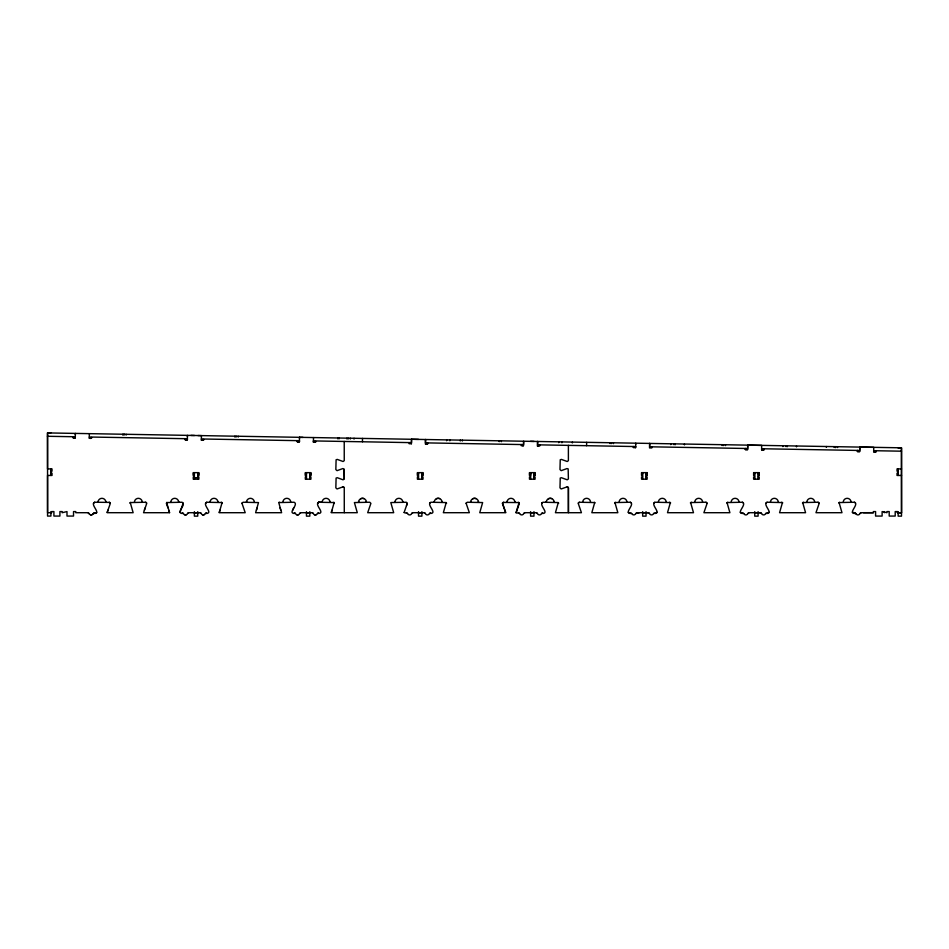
<?xml version="1.0" encoding="UTF-8"?>
<svg xmlns="http://www.w3.org/2000/svg" width="949" height="949" viewBox="0 0 949 949"><rect width="100%" height="100%" fill="white"/><g stroke="black" fill="none" stroke-linecap="round" stroke-linejoin="round"><path stroke-width="1.42" d="M344.226 441.463L344.25 460.656L343.099 461.511L337.275 459.411L336.1 459.767L335.839 469.553L337.025 470.668L342.838 468.569L344.024 468.913L344.25 478.96L343.099 479.814L337.275 477.715L336.1 478.071L335.839 487.857L337.025 488.972L343.099 486.825L344.25 487.691L344.285 512.697M344.285 478.699L344.285 469.636M530.598 475.449L530.598 472.839M568.427 487.952L568.427 512.709L568.392 487.691L567.241 486.825L561.167 488.972L559.981 487.857L560.242 478.071L561.417 477.715L567.241 479.814L568.392 478.96L568.166 468.913L566.98 468.569L561.167 470.668L559.981 469.553L560.242 459.767L561.428 459.411L567.241 461.511L568.392 460.656L568.38 445.378M873.804 450.704L901.491 451.19L901.55 512.709L897.446 512.709L897.446 511.582L895.204 511.582L895.204 516.066L889.201 516.066L889.201 511.582L886.959 511.582L886.959 512.697L882.119 511.582L882.119 516.066L875.583 516.066L875.583 511.582L873.341 511.582L873.341 512.697L861.087 512.709L860.031 513.445A2.242 2.242 0 0 1 855.808 513.445C846.496 514.097 859.699 504.488 854.456 502.246L839.094 502.567L841.977 512.709L815.974 512.709L819.177 503.361L818.062 502.246L802.7 502.567L805.571 512.709L779.568 512.709L782.451 502.567L767.089 502.246C761.845 504.488 775.048 514.109 765.748 513.445A2.242 2.242 0 0 1 761.525 513.445L760.457 512.697L749.01 512.709L747.954 513.445A2.242 2.242 0 0 1 743.731 513.445C734.419 514.097 747.622 504.488 742.391 502.246L727.029 502.567L729.9 512.709L703.897 512.709L707.112 503.361L705.985 502.246L690.623 502.567L693.494 512.709L667.503 512.709L670.374 502.567L655.012 502.246C649.78 504.488 662.971 514.109 653.671 513.445A2.242 2.242 0 0 1 649.448 513.445L648.392 512.697L636.933 512.709L635.877 513.445A2.242 2.242 0 0 1 631.666 513.445C622.354 514.097 635.557 504.488 630.314 502.246L614.952 502.567L617.835 512.709L591.832 512.709L594.703 502.567L579.341 502.246L578.226 503.361L581.429 512.709L555.426 512.709L558.297 502.567L542.935 502.246C537.703 504.488 550.906 514.097 541.606 513.445A2.242 2.242 0 0 1 537.383 513.445L536.315 512.697L524.868 512.697L523.812 513.445A2.242 2.242 0 0 1 519.589 513.445L516.007 512.709L519.032 502.756M897.446 512.697L897.446 511.582M50.902 471.155L52.029 471.155L52.017 468.913L47.533 468.913L47.509 432.922L901.514 447.821L901.455 451.19M89.289 438.13L91.531 438.165C91.994 436.006 91.27 439.482 89.289 438.13L89.372 433.646M122.765 435.069L122.777 434.227M126.122 435.128L126.134 434.286M201.354 440.087L203.596 440.122C204.118 438.094 203.252 441.19 201.366 440.087L201.437 435.603L197.938 435.544M234.83 437.026L234.854 436.184M236.111 437.05L236.171 436.208M238.199 437.086L238.211 436.243M302.992 437.382L299.504 437.323L299.421 441.795L297.191 441.76C296.954 439.28 297.144 443.503 299.421 441.795L299.445 440.68L201.378 438.972M313.502 437.56L313.431 442.044L315.673 442.08C316.147 440.028 315.234 443.147 313.372 442.044L313.395 440.917L411.522 442.637L411.569 439.268M337.785 438.829L337.797 437.987M339.066 438.853L339.078 438.011M346.907 438.984L346.919 438.141M348.188 439.007L348.247 438.165M350.264 439.043L350.276 438.201M354.048 439.114L354.06 438.272M362.447 441.783L362.506 438.414M409.161 442.59L409.138 443.717L411.439 443.752M411.38 443.752L411.522 439.268L418.462 439.387M425.472 439.517L425.389 444.002L427.631 444.037L427.655 442.922M425.579 439.517L425.52 442.875L523.587 444.595L523.646 441.226L523.457 445.71L522.33 445.686M446.647 440.727L446.659 439.885M449.85 440.787L449.862 439.945M460.253 440.965L460.312 440.122M462.341 441L462.353 440.158M501.357 441.676L501.369 440.846M521.226 444.547L521.215 445.674L523.457 445.71M539.72 444.867L539.696 445.994L537.454 445.959L537.537 441.475M537.656 441.475L537.597 444.832L635.652 446.552M558.724 442.685L558.736 441.843M561.927 442.744L561.938 441.902M572.33 442.922L572.389 442.08M586.589 445.686L586.648 442.329M610.065 443.574L610.077 442.744M613.422 443.634L613.434 442.792M633.291 447.347L633.303 446.505M635.545 446.54L635.522 447.667L633.398 447.631M635.64 447.667L635.711 443.183L635.7 444.31M651.797 446.825L651.773 447.952L649.531 447.916L649.614 443.432M649.721 443.432L649.662 446.789L747.729 448.509L747.788 445.14M670.789 444.642L670.801 443.8M673.992 444.69L674.004 443.859M675.273 444.713L675.285 443.883M684.443 444.879L684.407 444.037M722.13 445.532L722.142 444.69M725.487 445.591L725.511 444.749M745.356 449.304L745.38 448.462M747.598 449.624L745.356 449.589L747.598 449.624L747.67 445.14L761.679 445.389L761.608 449.862L763.838 449.909L763.862 448.782M782.866 446.599L782.878 445.757M786.069 446.647L786.08 445.816M787.338 446.671L787.362 445.828M796.508 446.837L796.484 445.994M826.354 447.359L826.377 446.516M834.207 447.489L834.218 446.647M835.476 447.513L835.5 446.671L835.523 447.513M837.564 447.548L837.576 446.706M857.433 451.261L857.445 450.419M859.664 451.582L857.421 451.546L859.664 451.582L859.747 447.098L873.756 447.347L873.673 451.819L875.915 451.866L875.939 450.739M859.853 447.098L859.794 450.467L761.739 448.747M75.339 434.523L75.362 433.408L75.279 437.88L73.037 437.845C72.658 435.638 73.263 439.162 75.279 437.88L75.303 436.765L47.45 436.279M187.416 436.481L187.439 435.366L187.356 439.838L185.114 439.802C184.735 437.596 185.304 441.155 187.356 439.838L187.38 438.723L89.313 437.014M299.481 438.438L299.504 437.323M404.144 512.389L407.299 503.361L406.374 502.258L390.81 502.567L393.693 512.697L367.69 512.709L370.893 503.361L369.766 502.246L354.404 502.567L357.287 512.697L331.284 512.709L334.155 502.567L318.793 502.246C313.561 504.512 326.717 513.907 317.464 513.456A2.242 2.242 0 0 1 313.241 513.456L312.174 512.709L300.726 512.709L299.67 513.456A2.242 2.242 0 0 1 295.447 513.456C286.159 513.931 299.338 504.5 294.107 502.246L278.745 502.579L281.616 512.709L255.613 512.709L258.496 502.579L243.134 502.246L242.007 503.361L245.21 512.709L219.207 512.709L222.09 502.567L206.728 502.246C201.496 504.512 214.652 513.919 205.387 513.456A2.242 2.242 0 0 1 201.164 513.456L200.109 512.709L188.649 512.709L187.594 513.456A2.242 2.242 0 0 1 183.371 513.456C174.094 513.931 187.273 504.5 182.03 502.246L166.668 502.567L169.551 512.709L143.548 512.709L146.751 503.361L145.624 502.246L130.262 502.567L133.145 512.709L107.142 512.697L107.972 510.123M404.096 512.626L407.512 513.445A2.242 2.242 0 0 0 411.736 513.445L412.791 512.697L424.25 512.697L425.306 513.445A2.242 2.242 0 0 0 429.529 513.445C438.806 513.931 425.638 504.5 430.87 502.246L446.232 502.567L443.349 512.709L469.352 512.697L466.149 503.361L467.276 502.246L482.638 502.567L479.755 512.709L505.758 512.697L502.555 503.361L503.065 502.424L519.044 502.567M516.161 512.697L519.364 503.361L518.498 502.329M98.02 502.235L98.079 501.523L98.02 502.235A3.926 3.926 0 0 1 101.934 498.32A3.926 3.926 0 0 1 105.861 502.235L105.79 501.523L105.861 502.235M210.085 502.246L210.156 501.535L210.085 502.246A3.926 3.926 0 0 1 214.011 498.32A3.926 3.926 0 0 1 217.938 502.246L217.867 501.535A3.915 3.915 0 0 1 217.938 502.246M50.902 473.207L52.029 473.207L52.029 475.449L47.545 475.449L47.569 512.709L51.673 512.697L51.673 511.582L53.915 511.582L53.915 516.066L59.906 516.066L59.906 511.582L62.148 511.582L62.148 512.709L66.988 511.582L66.988 516.066L73.524 516.066L73.524 511.582L75.766 511.582L75.766 512.709L88.032 512.709L89.087 513.445A2.242 2.242 0 0 0 93.31 513.445C102.622 514.085 89.42 504.477 94.651 502.235L109.835 502.412L110.345 503.361L107.19 512.377M93.536 503.361L94.651 502.235M205.601 503.361L206.728 502.246M242.007 503.361L242.339 502.579M317.678 503.361L318.793 502.246M429.743 503.361L429.933 502.756M434.298 501.535L434.227 502.246A3.926 3.926 0 0 1 438.153 498.32A3.926 3.926 0 0 1 442.068 502.246A3.915 3.915 0 0 0 441.997 501.523M466.149 503.361L466.339 502.756M541.82 503.361L541.998 502.756M546.363 501.535L546.304 502.246A3.926 3.926 0 0 1 550.218 498.32A3.926 3.926 0 0 1 554.145 502.246A3.915 3.915 0 0 0 554.074 501.523M628.285 512.389L631.654 513.445M740.35 512.389L743.731 513.445M852.427 512.389L855.073 512.757L856.117 514.038M129.954 503.16L130.44 502.424M653.908 503.16L654.596 502.318M144.378 510.123L145.173 507.869M219.255 512.389L220.049 510.123M256.455 510.123L257.238 507.869M292.861 510.123L293.644 507.869M331.331 512.389L332.114 510.123M180.002 512.389L183.133 503.16M406.504 505.615L407.299 503.361M578.297 502.946L579.341 502.246M614.703 502.946L615.332 502.318M690.374 502.946L691.418 502.246M726.78 502.946L727.824 502.246M766.045 502.946L767.089 502.246M802.451 502.946L803.483 502.246M838.845 502.946L839.485 502.318M502.484 502.958L503.682 502.246M187.594 513.456L188.649 512.709M205.387 513.456L206.443 512.709M317.464 513.456L318.52 512.709M523.812 513.456L524.868 512.709M541.606 513.456L542.662 512.709M93.002 514.038L94.046 512.757L96.739 512.697M299.67 513.456L300.726 512.709M635.877 513.456L639.306 512.709M653.671 513.456L657.052 512.389M747.954 513.456L749.01 512.709M765.748 513.456L769.117 512.389M860.031 513.456L861.087 512.709M411.736 513.445L412.791 512.709M429.529 513.445L430.585 512.709M166.846 502.424L166.348 503.361L167.926 507.869M278.923 502.424L279.54 502.246M342.838 486.873L343.835 487.051M91.863 514.832L90.546 514.832M186.146 514.844L184.818 514.844M203.94 514.844L202.612 514.844M298.223 514.844L296.895 514.844M316.005 514.844L314.688 514.844M318.591 502.258L322.162 502.246A3.926 3.926 0 0 1 326.076 498.32A3.926 3.926 0 0 1 330.003 502.246L329.944 501.535A3.915 3.915 0 0 1 330.003 502.246M50.902 432.851L47.545 432.851L47.545 516.066L50.902 516.066L50.902 511.582M898.157 448.011L901.514 448.011L901.514 516.149L898.157 516.149L898.157 511.665M901.514 468.913L897.03 468.913L897.03 471.155L898.169 471.155M193.264 473.207L194.379 473.207M197.736 473.207L198.863 473.207M305.329 473.207L306.456 473.207M309.813 473.207L310.928 473.207M417.406 473.207L418.521 473.207M421.89 473.207L423.005 473.207M529.471 473.207L530.598 473.207M533.955 473.207L535.082 473.207M641.548 473.207L642.663 473.207M646.032 473.207L647.147 473.207M753.613 473.207L754.74 473.207M758.097 473.207L759.224 473.207M898.169 473.207L897.03 473.207L897.03 475.449L901.526 475.449M193.264 474.891L194.379 474.891M197.736 474.891L198.863 474.891M305.329 474.891L306.456 474.891M309.813 474.891L310.928 474.891M417.406 474.891L418.521 474.891M421.89 474.891L423.005 474.891M529.471 474.891L530.598 474.891M533.955 474.891L535.082 474.891M641.548 474.891L642.663 474.891M646.032 474.891L647.147 474.891M753.613 474.891L754.74 474.891M758.097 474.891L759.224 474.891M194.379 476.944L193.264 476.944L193.264 479.186L198.863 479.186L198.863 476.944L197.736 476.944M306.456 476.944L305.329 476.944L305.329 479.186L310.928 479.186L310.928 476.944L309.813 476.944M418.521 476.944L417.406 476.944L417.406 479.186L423.005 479.186L423.005 476.944L421.89 476.944M530.598 476.944L529.471 476.944L529.471 479.186L535.082 479.186L535.082 476.944L533.955 476.944M642.663 476.944L641.548 476.944L641.548 479.186L647.147 479.186L647.147 476.944L646.032 476.944M754.74 476.944L753.613 476.944L753.613 479.186L759.224 479.186L759.224 476.944L758.097 476.944M194.379 477.691L197.736 477.691M194.379 512.78L197.736 512.78M306.456 512.78L309.813 512.78M418.521 512.78L421.89 512.78M530.598 512.78L533.955 512.78M642.663 512.78L648.392 512.697L649.448 513.445M754.74 512.78L760.457 512.697L761.513 513.445M863.448 512.697L873.341 512.697M898.157 512.78L901.514 512.78M190.939 435.425L194.498 435.484M530.538 441.356L534.038 441.415M425.947 444.013L427.074 444.025M537.454 445.959L538.581 445.971M761.608 449.862L763.838 449.909M873.673 451.819L875.915 451.866M567.241 486.825L567.976 487.051M854.456 502.246L855.5 502.946M818.062 502.246L819.094 502.946M781.656 502.246L782.7 502.946M742.391 502.246L743.435 502.946M705.985 502.246L707.029 502.946M669.579 502.246L670.623 502.946M630.314 502.246L631.358 502.946M221.295 502.246L222.339 502.946M145.624 502.246L146.561 502.756M109.218 502.235L110.345 503.361M536.315 512.709L537.371 513.445M518.534 512.709L519.589 513.445M424.25 512.709L425.306 513.456M406.457 512.709L407.512 513.456M312.174 512.709L313.075 513.16M294.38 512.709L295.281 513.16M200.109 512.709L200.998 513.16M182.315 512.709L183.371 513.456M88.032 512.709L89.408 514.038M594.323 502.318L594.952 502.946M333.775 502.318L334.404 502.946M558.451 502.756L558.629 503.361M446.374 502.756L446.564 503.361M502.401 503.361L505.556 512.389M279.991 507.869L280.785 510.123M168.708 510.123L169.539 512.626M478.415 501.535L478.486 502.246A3.915 3.915 0 0 0 474.559 498.32A3.915 3.915 0 0 0 470.633 502.246A3.915 3.915 0 0 1 470.704 501.535M402.744 501.535L402.815 502.246A3.915 3.915 0 0 0 398.888 498.32A3.915 3.915 0 0 0 394.974 502.246A3.915 3.915 0 0 1 395.033 501.535M366.338 501.535L366.409 502.246A3.915 3.915 0 0 0 362.482 498.32A3.915 3.915 0 0 0 358.568 502.246A3.915 3.915 0 0 1 358.627 501.535M898.157 468.913L898.157 475.449M884.361 511.582L884.361 512.709M759.224 475.449L759.224 472.649L753.613 472.649L753.613 475.449M758.097 472.649L758.097 479.186M758.097 511.665L758.097 516.149L754.74 516.149L754.74 511.665M754.74 472.649L754.74 479.186M647.147 475.449L647.147 472.649L641.548 472.649L641.548 475.449M646.032 472.649L646.032 479.186M646.032 511.665L646.032 516.149L642.663 516.149L642.663 511.665M642.663 472.649L642.663 479.186M535.082 475.449L535.082 472.649L529.471 472.649L529.471 475.449M533.955 472.649L533.955 479.186M533.955 511.665L533.955 516.149L530.598 516.149L530.598 511.665M530.598 472.649L530.598 479.186M423.005 475.449L423.005 472.649L417.406 472.649L417.406 475.449M421.89 472.649L421.89 479.186M421.89 511.665L421.89 516.149L418.521 516.149L418.521 511.665M418.521 472.649L418.521 479.186M310.928 475.449L310.928 472.649L305.329 472.649L305.329 475.449M309.813 472.649L309.813 479.186M309.813 511.665L309.813 516.149L306.456 516.149L306.456 511.665M306.456 472.649L306.456 479.186M198.863 475.449L198.863 472.649L193.264 472.649L193.264 475.449M197.736 472.649L197.736 479.186M197.736 511.665L197.736 516.149L194.379 516.149L194.379 511.665M194.379 472.649L194.379 479.186M50.902 468.913L50.902 475.449M843.258 502.246A3.915 3.915 0 0 1 847.172 498.32A3.915 3.915 0 0 1 851.087 502.246M806.852 502.246A3.915 3.915 0 0 1 810.766 498.32A3.915 3.915 0 0 1 814.681 502.246M770.446 502.246A3.915 3.915 0 0 1 774.36 498.32A3.915 3.915 0 0 1 778.275 502.246M731.181 502.246A3.915 3.915 0 0 1 735.095 498.32A3.915 3.915 0 0 1 739.022 502.246M694.775 502.246A3.915 3.915 0 0 1 698.701 498.32A3.915 3.915 0 0 1 702.616 502.246M658.369 502.246A3.915 3.915 0 0 1 662.295 498.32A3.915 3.915 0 0 1 666.21 502.246M619.116 502.246A3.915 3.915 0 0 1 623.03 498.32A3.915 3.915 0 0 1 626.945 502.246M582.71 502.246A3.915 3.915 0 0 1 586.624 498.32A3.915 3.915 0 0 1 590.539 502.246M507.039 502.246A3.915 3.915 0 0 1 510.953 498.32A3.915 3.915 0 0 1 514.88 502.246M472.744 498.771A3.915 3.915 0 0 1 475.995 498.605M436.35 498.759A3.915 3.915 0 0 1 439.601 498.593M548.427 498.759A3.915 3.915 0 0 1 551.666 498.593M360.679 498.771A3.915 3.915 0 0 1 363.918 498.605M254.332 502.246A3.926 3.926 0 0 0 250.417 498.32A3.926 3.926 0 0 0 246.491 502.246A3.95 3.95 0 0 1 246.562 501.535M282.897 502.246A3.915 3.915 0 0 1 286.823 498.32A3.915 3.915 0 0 1 290.738 502.246M170.832 502.246A3.915 3.915 0 0 1 174.746 498.32A3.915 3.915 0 0 1 178.661 502.246A3.95 3.95 0 0 0 178.602 501.535M134.426 502.246A3.926 3.926 0 0 1 138.34 498.32A3.926 3.926 0 0 1 142.267 502.246M124.058 434.251L124.046 435.093L124.105 434.251M499.281 440.799L499.269 441.641L499.328 440.811M611.358 442.756L611.334 443.598L611.405 442.756M723.423 444.713L723.411 445.556L723.47 444.713M322.174 501.891L322.174 501.891M506.944 501.535L506.885 502.246A3.926 3.926 0 0 1 506.944 501.535M514.726 502.246A3.915 3.915 0 0 0 514.666 501.535A3.926 3.926 0 0 1 514.726 502.246"/></g></svg>
